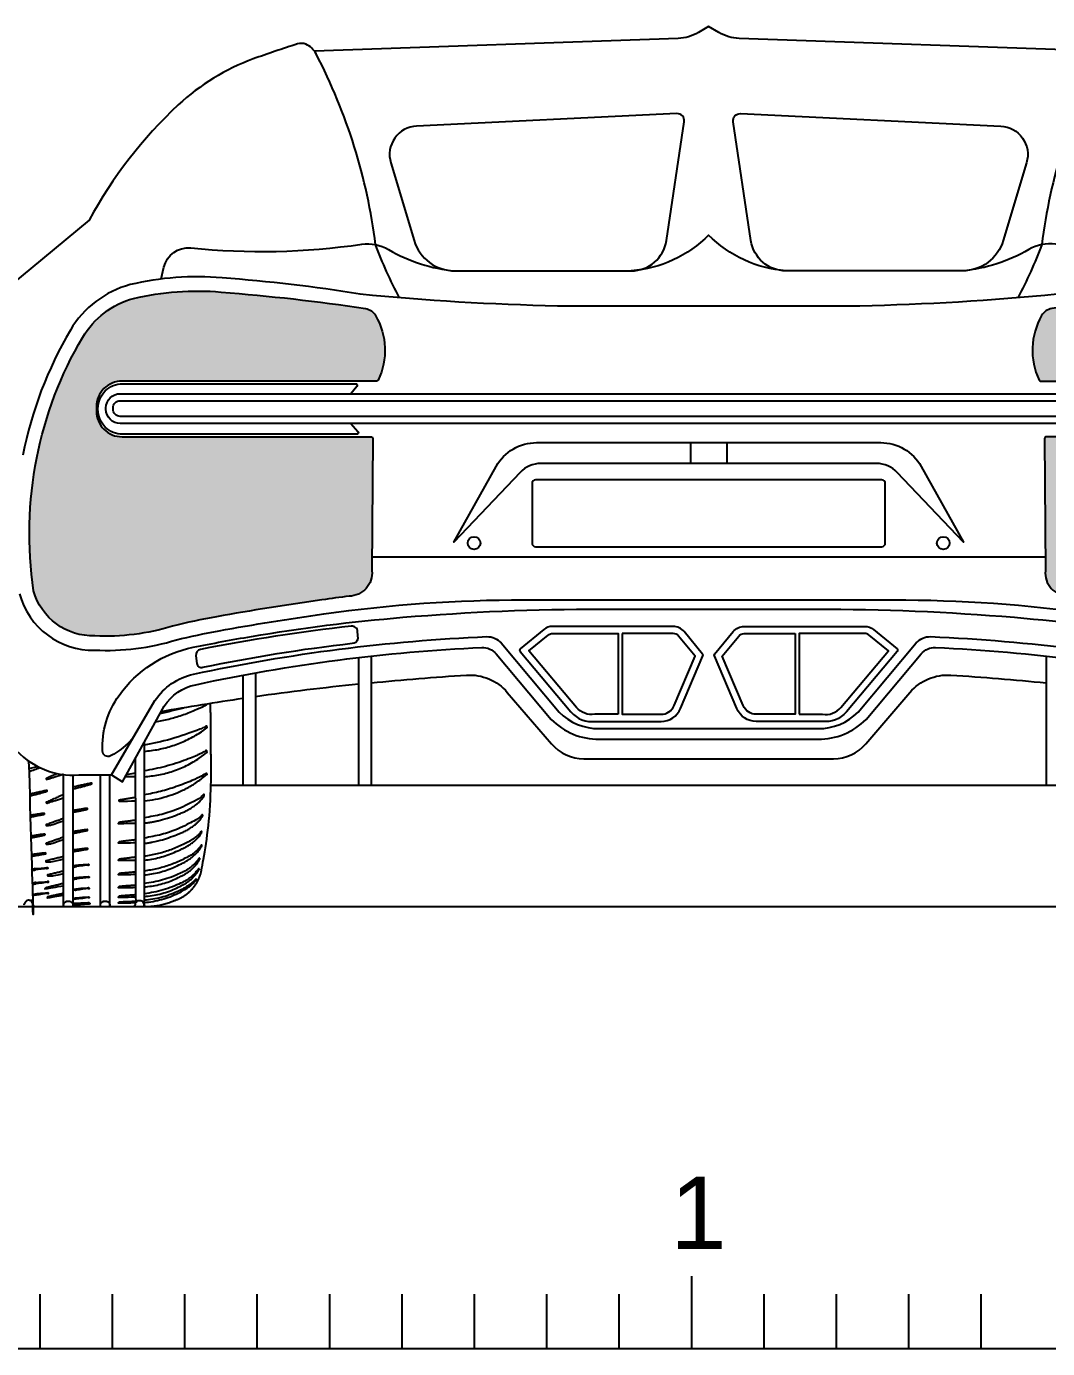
# Model space of a CAD drawing. Header units: millimetres. Extents: x 281 to 9184, y 473 to 5401.
# Drawn here: x 7065 to 8476, y 473 to 2298 of the extents above; entities that cross this region are included whole.
import ezdxf

# ---------------------------------------------------------------- set-up
doc = ezdxf.new("R2010")
doc.units = ezdxf.units.MM
doc.layers.add('CAR_dwgmodels.com', color=250, linetype='Continuous')
doc.styles.get("Standard").update_dxf_attribs({"font": 'arial.ttf'})

# ---------------------------------------------------------------- blocks, each defined once
blk = doc.blocks.new('Bugatti Chiron_back_dwgmodels.com')
h = blk.add_hatch()
h.set_pattern_fill('HONEY', color=0, scale=3.99341)
h.set_pattern_definition([(0, (-11584.057, -5020.16), (19.018614, 10.980402), [12.679076, -25.358152]), (120, (-11584.057, -5020.16), (-19.018614, 10.980402), [12.679076, -25.358152]), (60, (-11584.057, -5020.16), (4e-08, 21.960804), [-25.358152, 12.679076])])
h.paths.add_polyline_path([(-458.6, 725.4, 0.289738), (-456.4, 726.8, 0.247408), (-460.2, 816.1, 0.224537), (-474.1, 825.5, 0.018481), (-673.6, 848.2, 0.081524), (-794.3, 839.5, 0.196178), (-864.7, 785.8, 0.084746), (-928, 619.4, 0.084784), (-932.6, 435.8, 0.344976), (-847.9, 373.7, 0.08846), (-740.5, 387.2, -0.014843), (-679.8, 400, -0.009489), (-534.2, 423.4, -0.004774), (-496.5, 428.4, 0.433729), (-465.1, 463.6), (-464.1, 646, 0.415695), (-466.6, 648.5), (-810.3, 648.5, -0.414214), (-845.6, 683.8), (-845.6, 690, -0.414214), (-810.3, 725.4)])
h.paths.add_polyline_path([(466.6, 648.5, 0.415695), (464.1, 646), (465.1, 463.6, 0.433729), (496.5, 428.4, -0.004774), (534.2, 423.4, -0.009489), (679.8, 400, -0.014843), (740.5, 387.2, 0.08846), (847.9, 373.7, 0.344976), (932.6, 435.8, 0.084784), (928, 619.4, 0.084746), (864.7, 785.8, 0.196178), (794.3, 839.5, 0.081524), (673.6, 848.2, 0.018481), (474.1, 825.5, 0.224537), (460.2, 816.1, 0.247408), (456.4, 726.8, 0.289738), (458.6, 725.4), (810.3, 725.4, -0.414214), (845.6, 690), (845.6, 683.8, -0.414214), (810.3, 648.5)])
at = {"color": 0}
for p, q in [((-939.1, 190.8), (-927, 193.5)), ((-791.5, 184.1), (-804.6, 181.9)), ((-878, 1.7), (-878, 181.3)), ((-840.2, 1.7), (-840.2, 181.7)), ((-827.1, 1.7), (-827.1, 181.7))]:
    blk.add_line(p, q, dxfattribs=at)
for points in [[(544.6, 1181), (42.2, 1198.3, -0.125857), (14.2, 1206.5), (0, 1215), (-14.2, 1206.5, -0.125857), (-42.2, 1198.3), (-544.6, 1181)], [(-427, 840.4, -0.035223), (-460.1, 913.8, 0.088251), (-542.3, 1177.2, 0.171993), (-556.6, 1190.3, 0.178097), (-568, 1190.8, 0.010825), (-629.1, 1170, 0.100247), (-732.6, 1106.6, 0.082141), (-855.7, 947.3), (-1014.4, 816.5, 0.233802)], [(-986.7, 267.8, 0.230499), (-917.4, 189, 0.123228), (-870.2, 181.7), (-824.9, 181.7), (-809.9, 172.4), (-752.2, 276.8, -0.193829), (-708.6, 306.3, -0.04175), (-313.3, 357.6, -0.233462), (-293.4, 348.8), (-217.4, 258.4, 0.199809), (-151.2, 230.9), (0, 230.9), (151.2, 230.9, 0.199809), (217.4, 258.4), (293.4, 348.8, -0.233462), (313.3, 357.6, -0.04175), (708.6, 306.3, -0.193829)], [(542.3, 1177.2, 0.088251), (460.1, 913.8, -0.035223), (427, 840.4)], [(-756.3, 866.3), (-752.4, 882.8, -0.377246), (-715.5, 909.1, 0.061124), (-479.3, 914.3, -0.170011), (-442.1, 907, 0.109548), (-350.6, 877.5, -21.38935)], [(106.9, 877.5, -0.179603), (0, 927, -0.179603), (-106.9, 877.5)], [(756.3, 866.3), (752.4, 882.8, 0.377246), (715.5, 909.1, -0.061124), (479.3, 914.3, 0.170011), (442.1, 907, -0.109548), (350.6, 877.5, 21.38935)], [(-951.9, 431.8, 0.346261), (-848.1, 354, 0.08737), (-735.3, 368.2, -0.014695), (-676.3, 380.7, -0.009489), (-531.5, 404, -0.035189), (-254.9, 423.5), (0, 423.5), (254.9, 423.5, -0.035189), (531.5, 404, -0.009489)], [(481.4, 845.4, -0.019903), (208.9, 829), (0, 829), (-208.9, 829, -0.019903), (-481.4, 845.4, 0.022642), (-672.1, 867.7, 0.081576), (-799.1, 858.5, 0.196733), (-881.7, 795.8, 0.084746), (-947.3, 623.2, 0.085326)], [(-494.3, 666.9), (-484.5, 656, -0.649466), (-486.3, 651.9), (-809.2, 651.9, -0.414214), (-843.6, 686.2), (-843.6, 687.5, -0.414214), (-809.2, 721.8), (-487.8, 721.8, -0.639197), (-486, 717.8), (-494.3, 708)], [(-794.9, 233.1, -0.097924), (-826.1, 208, -0.549306), (-837.3, 214.5, -0.167236), (-814.4, 291.5, -0.18971), (-712.2, 357.9, -0.008219), (-631.7, 372.9, -0.021174), (-422.3, 399.3, -0.020808), (-148.2, 410.7), (0, 410.7), (148.2, 410.7, -0.020808), (422.3, 399.3, -0.021174), (631.7, 372.9, -0.008219), (712.2, 357.9, -0.18971), (814.4, 291.5, -0.167236), (837.3, 214.5, -0.549306), (826.1, 208, -0.097924), (794.9, 233.1)], [(-824.9, 181.7), (-764.8, 284.4, -0.195903), (-711.7, 320.7, -0.042516), (-306.6, 372.6, -0.232656), (-286.8, 363.9), (-206.5, 268.3, 0.197868), (-151.2, 245.6), (0, 245.6), (151.2, 245.6, 0.197868), (206.5, 268.3), (286.8, 363.9, -0.232656), (306.6, 372.6, -0.042516), (711.7, 320.7, -0.195903), (764.8, 284.4), (824.9, 181.7)], [(-466.3, 308.8, -0.008625), (-334.6, 319.5, -0.235401), (-278.1, 295.7), (-217, 224.6, 0.21864), (-172.3, 204.1), (0, 204.1), (172.3, 204.1, 0.21864), (217, 224.6), (278.1, 295.7, -0.235401), (334.6, 319.5, -0.008625), (466.3, 308.8)], [(-483.6, 307, 0.009374), (-626.1, 289.6)], [(-643.3, 287.2, 0.00749), (-756.6, 268.9)]]:
    blk.add_lwpolyline(points, format="xyb", dxfattribs=at)
for points in [[(-44, 1094.6), (-403.4, 1077.3, 0.487147), (-439.1, 1026.8), (-407, 919.5, 0.331418), (-350.6, 877.5), (-106.9, 877.5, 0.37135), (-58.4, 919.3), (-33.8, 1083.4, 0.473093)], [(44, 1094.6), (403.4, 1077.3, -0.487147), (439.1, 1026.8), (407, 919.5, -0.331418), (350.6, 877.5), (106.9, 877.5, -0.37135), (58.4, 919.3), (33.8, 1083.4, -0.473093)], [(-464.1, 646), (-465.1, 463.6, -0.433729), (-496.5, 428.4, 0.004774), (-534.2, 423.4, 0.009489), (-679.8, 400, 0.014843), (-740.5, 387.2, -0.08846), (-847.9, 373.7, -0.344976), (-932.6, 435.8, -0.084784), (-928, 619.4, -0.084746), (-864.7, 785.8, -0.196178), (-794.3, 839.5, -0.081524), (-673.6, 848.2, -0.018481), (-474.1, 825.5, -0.23103), (-460, 815.7, -0.246068), (-456.4, 726.8, -0.289738), (-458.6, 725.4), (-810.3, 725.4, 0.414214), (-845.6, 690), (-845.6, 683.8, 0.414214), (-810.3, 648.5), (-466.6, 648.5, -0.415695)], [(464.1, 646), (465.1, 463.6, 0.433729), (496.5, 428.4, -0.004774), (534.2, 423.4, -0.009489), (679.8, 400, -0.014843), (740.5, 387.2, 0.08846), (847.9, 373.7, 0.344976), (932.6, 435.8, 0.084784), (928, 619.4, 0.084746), (864.7, 785.8, 0.196178), (794.3, 839.5, 0.081524), (673.6, 848.2, 0.018481), (474.1, 825.5, 0.23103), (460, 815.7, 0.246068), (456.4, 726.8, 0.289738), (458.6, 725.4), (810.3, 725.4, -0.414214), (845.6, 690), (845.6, 683.8, -0.414214), (810.3, 648.5), (466.6, 648.5, 0.415695)], [(0, 666.9), (-812.9, 666.9, -0.414214), (-832.5, 686.5), (-832.5, 688.4, -0.414214), (-812.9, 708), (0, 708), (812.9, 708, -0.414214), (832.5, 688.4), (832.5, 686.5, -0.414214), (812.9, 666.9)], [(0, 676.7), (-812.9, 676.7, -0.414214), (-822.7, 686.5), (-822.7, 688.4, -0.414214), (-812.9, 698.2), (0, 698.2), (812.9, 698.2, -0.414214), (822.7, 688.4), (822.7, 686.5, -0.414214), (812.9, 676.7)], [(0, 611.7), (-231.9, 611.7, 0.206176), (-260.4, 599.4), (-351.8, 502.8), (-293.4, 607.7, -0.272101), (-237.7, 640.4), (0, 640.4), (237.7, 640.4, -0.272101), (293.4, 607.7), (351.8, 502.8), (260.4, 599.4, 0.206176), (231.9, 611.7)], [(0, 588.9), (-239.1, 588.9, 0.414214), (-244, 584), (-244, 501.7, 0.414214), (-239.1, 496.8), (0, 496.8), (239.1, 496.8, 0.414214), (244, 501.7), (244, 584, 0.414214), (239.1, 588.9)], [(-698.9, 330.3, -0.022287), (-492.4, 363.5, 0.35652), (-484.3, 369.8), (-484.9, 379.7, 0.43), (-493.8, 387.1, 0.020377), (-702, 355, 0.39503), (-708.3, 346.1), (-707, 335.7, 0.487833)], [(-49, 386.8), (-215.4, 386.8, 0.173369), (-227.8, 382.3), (-260.2, 355.8, 0.417708), (-260.5, 352.3), (-190.2, 268.6, 0.257343), (-156.5, 255.6), (-65.8, 255.6, 0.300754), (-38.8, 273.5), (-7.9, 346.1, 0.280303), (-8.3, 348.6), (-33.9, 379.6, 0.223578)], [(49, 386.8), (215.4, 386.8, -0.173369), (227.8, 382.3), (260.2, 355.8, -0.417708), (260.5, 352.3), (190.2, 268.6, -0.257343), (156.5, 255.6), (65.8, 255.6, -0.300754), (38.8, 273.5), (7.9, 346.1, -0.280303), (8.3, 348.6), (33.9, 379.6, -0.223578)], [(-124.8, 265.4), (-157.2, 265.4, -0.263295), (-182.7, 274.9), (-248.2, 352.9), (-221.6, 374.7, -0.173369), (-215.4, 376.9), (-124.8, 376.9)], [(-119.5, 376.9), (-119.5, 265.4), (-65.8, 265.4, 0.300754), (-47.8, 277.4), (-18.7, 345.8), (-41.5, 373.4, 0.223578), (-49, 376.9)], [(119.5, 376.9), (119.5, 265.4), (65.8, 265.4, -0.300754), (47.8, 277.4), (18.7, 345.8), (41.5, 373.4, -0.223578), (49, 376.9)], [(124.8, 265.4), (157.2, 265.4, 0.263295), (182.7, 274.9), (248.2, 352.9), (221.6, 374.7, 0.173369), (215.4, 376.9), (124.8, 376.9)]]:
    blk.add_lwpolyline(points, format="xyb", close=True, dxfattribs=at)
for points in [[(-25.1, 640.4), (-25.1, 611.7)], [(25.1, 640.4), (25.1, 611.7)], [(465, 482.3), (0, 482.3), (-465, 482.3)], [(-483.6, 343.7), (-483.7, 167.7)], [(-466.2, 345.7), (-466.4, 167.7)], [(466.2, 345.7), (466.4, 167.7)], [(-643.3, 319.5), (-643.3, 167.7)], [(-626.1, 322.6), (-626.1, 167.7)], [(-687.4, 167.7), (0, 167.7), (687.4, 167.7)]]:
    blk.add_lwpolyline(points, dxfattribs=at)
for centre in [(-324.1, 501.7), (324.1, 501.7)]:
    blk.add_circle(centre, 8.74, dxfattribs=at)
for centre, major_axis, start_param, end_param in [((1401.3, -7730.4), (-8651, 0), -1.322455, -1.318513), ((-1237.9, 974.9), (-878.4, 0), 1.918024, 1.936445), ((-776.8, -1384.5), (-1638.2, 0), -1.561836, -1.552854)]:
    blk.add_ellipse(centre, major_axis=major_axis, ratio=0.954545, start_param=start_param, end_param=end_param, dxfattribs=at)
for points, weights, knots in [([(-779.6, 227.2), (-779.6, 114.1), (-779.6, 1), (-779.2, 0), (-778.1, 0), (-758.3, 0.1), (-740.2, 7.6), (-707.2, 17.1), (-700.7, 49.5), (-687.5, 114.9), (-687.2, 181.6), (-687.6, 231), (-688, 280.4)], [1, 1, 1, 0.82180479402, 1, 0.979126052308, 1, 0.855380874957, 1, 0.995707577092, 1, 1, 1], [0, 0, 0, 1, 1, 2.21245, 2.21245, 2.62181, 2.62181, 3.710831, 3.710831, 3.896207, 3.896207, 4.896207, 4.896207, 4.896207]), ([(-764.3, 254.9), (-729, 261.1), (-697.2, 276.9), (-695.2, 277.5), (-693.4, 278.8), (-693.1, 279), (-693, 279.4), (-693, 279.5), (-692.9, 279.6)], [1, 0.988987800194, 1, 0.986701404843, 1, 0.938722094381, 1, 0.999922284451, 1], [0, 0, 0, 0.297085, 0.297085, 0.623621, 0.623621, 1.327406, 1.327406, 1.35234, 1.35234, 1.35234]), ([(-779.6, 214.3), (-731.6, 218.1), (-693.5, 246.3), (-692.9, 246.9), (-692.9, 247.7), (-693, 248.2), (-693.2, 248.6), (-693.3, 249), (-693.8, 249.1), (-694.2, 249.2), (-694.6, 248.9), (-698, 246.5), (-702, 245.1), (-739.5, 229.9), (-779.6, 223)], [1, 0.958730442043, 1, 0.936733186566, 1, 0.987883091709, 1, 0.902761390988, 1, 0.902761390988, 1, 0.989279179619, 1, 0.993740114361, 1], [0, 0, 0, 0.576587, 0.576587, 1.291824, 1.291824, 1.603483, 1.603483, 2.492783, 2.492783, 3.382082, 3.382082, 3.675204, 3.675204, 3.899104, 3.899104, 3.899104]), ([(-939.3, 200.9), (-937.3, 101.9), (-933.4, 3), (-933.4, 4.5), (-934, 5.7), (-934.5, 6.9), (-935.7, 7.5), (-937.2, 8.3), (-938.9, 8.6), (-941.9, 9.2), (-943.5, 6.6), (-944.8, 4.5), (-946.1, 2.3)], [1, 0.999955742644, 1, 0.977485251874, 1, 0.949736783996, 1, 0.988827039566, 1, 0.810784355272, 1, 1, 1], [0, 0, 0, 0.018817, 0.018817, 0.44402, 0.44402, 1.080825, 1.080825, 1.380075, 1.380075, 2.630686, 2.630686, 3.630686, 3.630686, 3.630686]), ([(-779.6, 1), (-779.6, 4), (-781.1, 6.6), (-786.2, 9.9), (-791.3, 6.5), (-791.4, 106), (-791.6, 205.6)], [1, 0.97110070048, 1, 0.822997235662, 1, 1, 1], [0, 0, 0, 0.481992, 0.481992, 1.69025, 1.69025, 2.69025, 2.69025, 2.69025]), ([(-779.6, 179.2), (-730.8, 182.2), (-693.5, 212.5), (-692.9, 213), (-693, 213.9), (-693.1, 214.3), (-693.3, 214.8), (-693.4, 215.2), (-693.9, 215.3), (-694.3, 215.5), (-694.7, 215.2), (-700.1, 211.4), (-706.4, 209), (-741.4, 193.3), (-779.6, 187.4)], [1, 0.949470780409, 1, 0.85976918934, 1, 0.996250631315, 1, 0.891996577358, 1, 0.891996577358, 1, 0.991041174236, 1, 0.990403798712, 1], [0, 0, 0, 0.638502, 0.638502, 1.710459, 1.710459, 1.883704, 1.883704, 2.821811, 2.821811, 3.759918, 3.759918, 4.027832, 4.027832, 4.305127, 4.305127, 4.305127]), ([(-899.9, 183.5), (-907.3, 180.2), (-914.7, 176.9), (-915.2, 176.7), (-915, 176.2), (-914.9, 175.7), (-914.3, 175.8), (-910.7, 176.5), (-907.3, 177.6), (-899.1, 180.3), (-891.1, 183.1)], [1, 1, 1, 0.747500126312, 1, 0.747500126312, 1, 0.997782159507, 1, 0.999952193936, 1], [0, 0, 0, 1, 1, 2.453011, 2.453011, 3.906023, 3.906023, 4.039249, 4.039249, 4.058805, 4.058805, 4.058805]), ([(-779.6, 145.9), (-730.4, 150.6), (-693.5, 182.1), (-692.9, 182.7), (-693, 183.5), (-693.9, 184), (-694.7, 183.5), (-700.4, 180.1), (-706.4, 177.3), (-741.3, 160.9), (-779.6, 154.1)], [1, 0.95073341375, 1, 0.85976918934, 1, 0.840649115023, 1, 0.998548248034, 1, 0.99053000505, 1], [0, 0, 0, 0.630406, 0.630406, 1.702364, 1.702364, 2.846995, 2.846995, 2.954777, 2.954777, 3.23024, 3.23024, 3.23024]), ([(-933.4, 3), (-933.4, 0.2), (-930.5, 0), (-911.5, 0), (-892.6, 0), (-891.1, 0.3), (-891.1, 1.7), (-891.1, 91.8), (-891.1, 182)], [1, 0.726394675246, 1, 1, 1, 0.77938310391, 1, 1, 1], [0, 0, 0, 1.51547, 1.51547, 2.51547, 2.51547, 3.869701, 3.869701, 4.869701, 4.869701, 4.869701]), ([(-876.6, 162.6), (-867.2, 164.8), (-857.9, 167.6), (-855, 168.2), (-852.4, 169.3), (-851.9, 169.6), (-852.1, 170.1), (-852.3, 170.6), (-852.8, 170.4), (-864.8, 167.8), (-876.7, 165.2)], [1, 0.999601333008, 1, 0.996480973582, 1, 0.747500126313, 1, 0.747500126313, 1, 1, 1], [0, 0, 0, 0.056476, 0.056476, 0.224312, 0.224312, 1.677323, 1.677323, 3.130334, 3.130334, 4.130334, 4.130334, 4.130334]), ([(-938.3, 152.5), (-928.9, 154.7), (-919.6, 157.4), (-916.7, 158.1), (-914.1, 159.2), (-913.6, 159.5), (-913.8, 160), (-914, 160.4), (-914.5, 160.3), (-926.4, 157.7), (-938.4, 155)], [1, 0.999601333008, 1, 0.996480973582, 1, 0.747500126312, 1, 0.747500126312, 1, 1, 1], [0, 0, 0, 0.056476, 0.056476, 0.224312, 0.224312, 1.677323, 1.677323, 3.130334, 3.130334, 4.130334, 4.130334, 4.130334]), ([(-891.1, 154.6), (-902.9, 149.4), (-914.7, 144.2), (-915.2, 143.9), (-915, 143.4), (-914.9, 142.9), (-914.3, 143), (-910.7, 143.7), (-907.3, 144.9), (-899.1, 147.5), (-891.1, 150.4)], [1, 1, 1, 0.747500126312, 1, 0.747500126312, 1, 0.997782159507, 1, 0.999952193936, 1], [0, 0, 0, 1, 1, 2.453011, 2.453011, 3.906023, 3.906023, 4.039249, 4.039249, 4.058805, 4.058805, 4.058805]), ([(-791.5, 150.8), (-802.8, 148.9), (-814.1, 147), (-814.8, 146.9), (-814.8, 146.3), (-814.7, 145.6), (-814, 145.6), (-802.7, 145), (-791.5, 145.9)], [1, 1, 1, 0.740922978544, 1, 0.740922978544, 1, 0.997600703458, 1], [0, 0, 0, 1, 1, 2.472705, 2.472705, 3.945411, 3.945411, 4.083982, 4.083982, 4.083982]), ([(-779.6, 115.3), (-777.4, 115.5), (-775.1, 115.8), (-753.2, 118.9), (-732.9, 127.4), (-719.1, 132), (-707.9, 140.9), (-701.8, 145.7), (-697.3, 152), (-696.7, 153), (-696.7, 154.1), (-696.7, 154.6), (-697.2, 154.8), (-697.7, 154.9), (-698, 154.5), (-701.2, 150.5), (-705.8, 148.2), (-739.9, 127.9), (-779.6, 122.5)], [1, 0.999960163169, 1, 0.991085719544, 1, 0.983716763148, 1, 0.989905744715, 1, 0.955111849133, 1, 0.814244632344, 1, 0.814244632344, 1, 0.977459968993, 1, 0.978494323273, 1], [0, 0, 0, 0.017852, 0.017852, 0.285098, 0.285098, 0.646513, 0.646513, 0.930925, 0.930925, 1.532444, 1.532444, 2.771183, 2.771183, 4.009922, 4.009922, 4.435365, 4.435365, 4.850896, 4.850896, 4.850896]), ([(-937.6, 123.7), (-936.1, 123.7), (-934.6, 124.1), (-926.3, 125.8), (-917.9, 127.5), (-917.4, 127.6), (-917.5, 128.1), (-917.6, 128.6), (-918.1, 128.6), (-919.2, 128.6), (-920.3, 128.5), (-929, 127.1), (-937.7, 125.7)], [1, 0.996971792778, 1, 1, 1, 0.731965341552, 1, 0.731965341552, 1, 0.999802463564, 1, 1, 1], [0, 0, 0, 0.155685, 0.155685, 1.155685, 1.155685, 2.654874, 2.654874, 4.154062, 4.154062, 4.193816, 4.193816, 5.193816, 5.193816, 5.193816]), ([(-878, 130.5), (-876.4, 130.6), (-874.9, 130.9), (-866.6, 132.6), (-858.3, 134.3), (-857.8, 134.4), (-857.8, 134.9), (-857.9, 135.5), (-858.5, 135.4), (-859.6, 135.4), (-860.7, 135.3), (-869.3, 133.9), (-878, 132.5)], [1, 0.996971792778, 1, 1, 1, 0.731965341552, 1, 0.731965341552, 1, 0.999802463564, 1, 1, 1], [0, 0, 0, 0.155685, 0.155685, 1.155685, 1.155685, 2.654874, 2.654874, 4.154062, 4.154062, 4.193816, 4.193816, 5.193816, 5.193816, 5.193816]), ([(-891.1, 121.7), (-903, 117.4), (-914.9, 113.1), (-915.4, 112.9), (-915.3, 112.4), (-915.1, 111.9), (-914.5, 112), (-909.2, 112.2), (-904.2, 113.9), (-897.6, 116), (-891.1, 118.3)], [1, 1, 1, 0.747500126313, 1, 0.747500126313, 1, 0.988752313136, 1, 0.999968375714, 1], [0, 0, 0, 1, 1, 2.453011, 2.453011, 3.906023, 3.906023, 4.206274, 4.206274, 4.222179, 4.222179, 4.222179]), ([(-791.4, 119.1), (-802.7, 117.7), (-814, 116.3), (-814.8, 116.2), (-814.7, 115.5), (-814.7, 114.9), (-814, 114.8), (-802.7, 115), (-791.4, 115.2)], [1, 1, 1, 0.740922978544, 1, 0.740922978544, 1, 0.999998874916, 1], [0, 0, 0, 1, 1, 2.472705, 2.472705, 3.945411, 3.945411, 3.948411, 3.948411, 3.948411]), ([(-779.6, 87.3), (-778.5, 87.4), (-777.4, 87.5), (-755.5, 90.6), (-735.2, 99.2), (-721.4, 103.7), (-710.1, 112.6), (-704, 117.5), (-699.6, 123.8), (-698.9, 124.7), (-698.9, 125.9), (-699, 126.4), (-699.4, 126.5), (-699.9, 126.7), (-700.2, 126.3), (-703.5, 122.3), (-708.1, 119.9), (-741.1, 100.2), (-779.6, 94.5)], [1, 0.999990252122, 1, 0.991085719544, 1, 0.983716763148, 1, 0.989905744715, 1, 0.955111849133, 1, 0.814244632344, 1, 0.814244632344, 1, 0.977459968993, 1, 0.979450128996, 1], [0, 0, 0, 0.008831, 0.008831, 0.276077, 0.276077, 0.637492, 0.637492, 0.921904, 0.921904, 1.523423, 1.523423, 2.762162, 2.762162, 4.000901, 4.000901, 4.426344, 4.426344, 4.832503, 4.832503, 4.832503]), ([(-936.8, 95), (-935.2, 95.1), (-933.7, 95.4), (-925.4, 97.2), (-917.1, 98.9), (-916.6, 99), (-916.7, 99.5), (-916.7, 100), (-917.3, 100), (-918.4, 99.9), (-919.5, 99.8), (-928.2, 98.5), (-936.8, 97.1)], [1, 0.996971792778, 1, 1, 1, 0.731965341552, 1, 0.731965341552, 1, 0.999802463564, 1, 1, 1], [0, 0, 0, 0.155685, 0.155685, 1.155685, 1.155685, 2.654874, 2.654874, 4.154062, 4.154062, 4.193816, 4.193816, 5.193816, 5.193816, 5.193816]), ([(-891.1, 95.9), (-903, 91.6), (-914.9, 87.4), (-915.4, 87.1), (-915.3, 86.6), (-915.1, 86.1), (-914.5, 86.2), (-909.2, 86.4), (-904.2, 88.1), (-897.6, 90.3), (-891.1, 92.6)], [1, 1, 1, 0.747500126313, 1, 0.747500126313, 1, 0.988752313136, 1, 0.999968375714, 1], [0, 0, 0, 1, 1, 2.453011, 2.453011, 3.906023, 3.906023, 4.206274, 4.206274, 4.222179, 4.222179, 4.222179]), ([(-878, 101.1), (-868.2, 103.1), (-858.3, 105.1), (-857.8, 105.2), (-857.9, 105.8), (-858, 106.3), (-858.5, 106.2), (-859.6, 106.2), (-860.7, 106.1), (-869.4, 104.7), (-878, 103.4)], [1, 1, 1, 0.731965341552, 1, 0.731965341552, 1, 0.999802463564, 1, 1, 1], [0, 0, 0, 1, 1, 2.499189, 2.499189, 3.998377, 3.998377, 4.038131, 4.038131, 5.038131, 5.038131, 5.038131]), ([(-791.4, 92.2), (-802.7, 90.8), (-814, 89.4), (-814.7, 89.3), (-814.7, 88.6), (-814.7, 87.9), (-814, 87.9), (-802.7, 88.1), (-791.4, 88.3)], [1, 1, 1, 0.740922978544, 1, 0.740922978544, 1, 0.999998874916, 1], [0, 0, 0, 1, 1, 2.472705, 2.472705, 3.945411, 3.945411, 3.948411, 3.948411, 3.948411]), ([(-779.6, 64.1), (-753.1, 66.6), (-729.8, 78.8), (-714.4, 84.7), (-703.7, 96.8), (-701.4, 99.7), (-700, 103), (-700, 103.5), (-700.5, 103.6), (-701, 103.8), (-701.3, 103.4), (-706.9, 95.7), (-715.4, 91.2), (-745.2, 74), (-779.6, 69.4)], [1, 0.980057078575, 1, 0.970160397488, 1, 0.989971546554, 1, 0.814244632344, 1, 0.814244632344, 1, 0.975006071312, 1, 0.979518209266, 1], [0, 0, 0, 0.400096, 0.400096, 0.889905, 0.889905, 1.173387, 1.173387, 2.412126, 2.412126, 3.650865, 3.650865, 4.098961, 4.098961, 4.504445, 4.504445, 4.504445]), ([(-935.9, 69.6), (-934.4, 69.6), (-932.9, 70), (-924.5, 71.4), (-916, 72.9), (-915.5, 73), (-915.6, 73.5), (-915.6, 74), (-916.2, 74), (-917.3, 73.9), (-918.4, 73.9), (-927.2, 72.7), (-936, 71.6)], [1, 0.996971792778, 1, 1, 1, 0.731965341552, 1, 0.731965341552, 1, 0.999802463564, 1, 1, 1], [0, 0, 0, 0.155685, 0.155685, 1.155685, 1.155685, 2.654874, 2.654874, 4.154062, 4.154062, 4.193816, 4.193816, 5.193816, 5.193816, 5.193816]), ([(-878, 75.9), (-868, 77.5), (-858.1, 79.2), (-857.5, 79.3), (-857.6, 79.8), (-857.7, 80.3), (-858.3, 80.3), (-859.4, 80.2), (-860.4, 80.2), (-869.3, 79), (-878.1, 77.9)], [1, 1, 1, 0.731965341553, 1, 0.731965341553, 1, 0.999802463564, 1, 1, 1], [0, 0, 0, 1, 1, 2.499189, 2.499189, 3.998377, 3.998377, 4.038131, 4.038131, 5.038131, 5.038131, 5.038131]), ([(-779.6, 43.7), (-753.1, 46.2), (-729.8, 58.4), (-714.2, 65.2), (-703.6, 78.1), (-701.3, 80.9), (-699.9, 84.2), (-699.9, 84.7), (-700.4, 84.9), (-700.9, 85), (-701.2, 84.6), (-706.8, 76.3), (-715.4, 70.8), (-745.2, 53.6), (-779.6, 49)], [1, 0.980057078575, 1, 0.972115796323, 1, 0.989971546554, 1, 0.814244632344, 1, 0.814244632344, 1, 0.978012391708, 1, 0.979518209266, 1], [0, 0, 0, 0.400096, 0.400096, 0.873507, 0.873507, 1.156989, 1.156989, 2.395728, 2.395728, 3.634467, 3.634467, 4.054645, 4.054645, 4.460128, 4.460128, 4.460128]), ([(-891.1, 69), (-903.2, 66), (-915.4, 63.1), (-915.9, 62.9), (-915.8, 62.4), (-915.7, 61.8), (-915.1, 61.9), (-909.8, 61.5), (-904.7, 62.6), (-897.9, 64.1), (-891.1, 65.7)], [1, 1, 1, 0.747500126313, 1, 0.747500126313, 1, 0.988752313136, 1, 0.999968375714, 1], [0, 0, 0, 1, 1, 2.453011, 2.453011, 3.906023, 3.906023, 4.206274, 4.206274, 4.222179, 4.222179, 4.222179]), ([(-878, 56.3), (-875.5, 56.9), (-872.9, 57.2), (-865, 57.9), (-857.2, 58.3), (-856.7, 58.3), (-856.7, 57.8), (-856.7, 57.4), (-857.1, 57.4), (-864.9, 56.4), (-872.6, 55.4), (-875.5, 54.8), (-878, 53.4)], [1, 0.997307196089, 1, 0.999541983395, 1, 0.724433758444, 1, 0.724433758444, 1, 0.999979024382, 1, 0.985905227632, 1], [0, 0, 0, 0.146806, 0.146806, 0.207341, 0.207341, 1.728508, 1.728508, 3.249676, 3.249676, 3.26263, 3.26263, 3.59882, 3.59882, 3.59882]), ([(-791.4, 68.2), (-802.7, 66.8), (-814, 65.4), (-814.7, 65.3), (-814.7, 64.7), (-814.6, 64), (-813.9, 63.9), (-802.7, 64.1), (-791.4, 64.3)], [1, 1, 1, 0.740922978544, 1, 0.740922978544, 1, 0.999998874916, 1], [0, 0, 0, 1, 1, 2.472705, 2.472705, 3.945411, 3.945411, 3.948411, 3.948411, 3.948411]), ([(-779.6, 27.2), (-753, 29.1), (-729.8, 41.5), (-715.6, 47.7), (-706.5, 59.8), (-704.2, 62.6), (-702.8, 65.9), (-702.8, 66.4), (-703.3, 66.6), (-703.8, 66.7), (-704.1, 66.3), (-713.9, 52.4), (-730.1, 45.8), (-753.6, 34.8), (-779.6, 32)], [1, 0.97598701928, 1, 0.96609200742, 1, 0.989971546554, 1, 0.814244632344, 1, 0.814244632344, 1, 0.958508796668, 1, 0.985647326625, 1], [0, 0, 0, 0.439178, 0.439178, 0.961491, 0.961491, 1.244974, 1.244974, 2.483713, 2.483713, 3.722452, 3.722452, 4.300596, 4.300596, 4.639855, 4.639855, 4.639855]), ([(-935.3, 50.9), (-932.8, 52.4), (-929.9, 52.4), (-922, 53.2), (-914.2, 53.5), (-913.7, 53.5), (-913.7, 53.1), (-913.7, 52.7), (-914.1, 52.7), (-921.9, 51.6), (-929.6, 50.7), (-932.6, 50.1), (-935.2, 48.5)], [1, 0.965888013098, 1, 0.999541983395, 1, 0.724433758446, 1, 0.724433758446, 1, 0.999979024382, 1, 0.984825636621, 1], [0, 0, 0, 0.523891, 0.523891, 0.584425, 0.584425, 2.105593, 2.105593, 3.62676, 3.62676, 3.639714, 3.639714, 3.988574, 3.988574, 3.988574]), ([(-891.1, 48.9), (-902, 46.3), (-912.9, 43.7), (-913.4, 43.5), (-913.3, 43), (-913.2, 42.4), (-912.6, 42.5), (-907.3, 42.1), (-902.2, 43.2), (-896.6, 44.5), (-891.1, 45.7)], [1, 1, 1, 0.747500126312, 1, 0.747500126312, 1, 0.988752313136, 1, 0.999979009105, 1], [0, 0, 0, 1, 1, 2.453011, 2.453011, 3.906023, 3.906023, 4.206274, 4.206274, 4.219232, 4.219232, 4.219232]), ([(-878, 38.8), (-875.4, 39.8), (-872.6, 40.1), (-864.8, 40.9), (-856.9, 41.2), (-856.5, 41.2), (-856.4, 40.8), (-856.4, 40.4), (-856.9, 40.3), (-864.6, 39.3), (-872.3, 38.3), (-875.3, 38), (-878, 36.5)], [1, 0.991134922733, 1, 0.999541983395, 1, 0.724433758445, 1, 0.724433758445, 1, 0.999979024382, 1, 0.980698145987, 1], [0, 0, 0, 0.266506, 0.266506, 0.327041, 0.327041, 1.848208, 1.848208, 3.369376, 3.369376, 3.38233, 3.38233, 3.775921, 3.775921, 3.775921]), ([(-791.3, 47.7), (-802.7, 46.7), (-814, 45.7), (-814.7, 45.6), (-814.6, 44.9), (-814.6, 44.3), (-813.9, 44.2), (-802.6, 44.4), (-791.3, 44.6)], [1, 1, 1, 0.740922978544, 1, 0.740922978544, 1, 0.999998874916, 1], [0, 0, 0, 1, 1, 2.472705, 2.472705, 3.945411, 3.945411, 3.948411, 3.948411, 3.948411]), ([(-779.6, 13.9), (-753, 15.8), (-729.8, 28.2), (-712.8, 35.6), (-703.9, 51.3), (-703.7, 51.7), (-704.1, 52), (-704.5, 52.2), (-704.8, 51.9), (-714.5, 38.6), (-730.1, 31.9), (-753.6, 20.7), (-779.6, 17.8)], [1, 0.97598701928, 1, 0.948926152622, 1, 0.748425796817, 1, 0.748425796817, 1, 0.963593647669, 1, 0.984942218236, 1], [0, 0, 0, 0.439178, 0.439178, 1.081142, 1.081142, 2.531364, 2.531364, 3.981586, 3.981586, 4.522913, 4.522913, 4.870427, 4.870427, 4.870427]), ([(-779.6, 5.6), (-752.4, 7.9), (-728.6, 20.7), (-716.2, 26.5), (-707.7, 37.1), (-707.5, 37.5), (-707.9, 37.7), (-708.3, 38), (-708.6, 37.7), (-718, 28.1), (-730.4, 22.4), (-753.5, 10.7), (-779.6, 8.7)], [1, 0.977892474258, 1, 0.973391764575, 1, 0.748425796816, 1, 0.748425796816, 1, 0.982788539794, 1, 0.979759311616, 1], [0, 0, 0, 0.421326, 0.421326, 0.883729, 0.883729, 2.333951, 2.333951, 3.784173, 3.784173, 4.155776, 4.155776, 4.558857, 4.558857, 4.558857]), ([(-934.5, 31.8), (-932, 33.2), (-929.1, 33.3), (-921.3, 34), (-913.4, 34.4), (-913, 34.4), (-913, 34), (-913, 33.6), (-913.4, 33.5), (-921.1, 32.5), (-928.8, 31.5), (-931.8, 30.9), (-934.5, 29.4)], [1, 0.965888013098, 1, 0.999541983395, 1, 0.724433758445, 1, 0.724433758445, 1, 0.999979024382, 1, 0.984825636621, 1], [0, 0, 0, 0.523891, 0.523891, 0.584425, 0.584425, 2.105593, 2.105593, 3.62676, 3.62676, 3.639714, 3.639714, 3.988574, 3.988574, 3.988574]), ([(-934, 17.1), (-931.2, 17.5), (-928.5, 17.8), (-920.7, 18.6), (-912.8, 18.9), (-912.4, 18.9), (-912.4, 18.5), (-912.3, 18.1), (-912.8, 18.1), (-920.5, 17), (-928.2, 16.1), (-931.1, 15.6), (-933.9, 15)], [1, 0.999973036256, 1, 0.999541983395, 1, 0.724433758445, 1, 0.724433758445, 1, 0.999979024382, 1, 0.999330975844, 1], [0, 0, 0, 0.014687, 0.014687, 0.075221, 0.075221, 1.596389, 1.596389, 3.117556, 3.117556, 3.13051, 3.13051, 3.203673, 3.203673, 3.203673]), ([(-891.1, 31.9), (-903.2, 29), (-915.4, 26), (-915.9, 25.9), (-915.8, 25.3), (-915.7, 24.8), (-915.1, 24.9), (-903, 26.1), (-891.1, 28.7)], [1, 1, 1, 0.747500126313, 1, 0.747500126313, 1, 0.998413154286, 1], [0, 0, 0, 1, 1, 2.453011, 2.453011, 3.906023, 3.906023, 4.018709, 4.018709, 4.018709]), ([(-878, 23.9), (-875.3, 24.3), (-872.5, 24.7), (-864.7, 25.4), (-856.9, 25.8), (-856.4, 25.8), (-856.4, 25.4), (-856.4, 25), (-856.8, 24.9), (-864.5, 23.9), (-872.3, 22.9), (-875.2, 22.7), (-878, 22.1)], [1, 0.999973036256, 1, 0.999541983395, 1, 0.724433758445, 1, 0.724433758445, 1, 0.999979024382, 1, 0.998242864671, 1], [0, 0, 0, 0.014687, 0.014687, 0.075221, 0.075221, 1.596389, 1.596389, 3.117556, 3.117556, 3.13051, 3.13051, 3.24909, 3.24909, 3.24909]), ([(-791.3, 29.4), (-802.6, 28.6), (-813.9, 27.7), (-814.6, 27.7), (-814.6, 27), (-814.6, 26.3), (-813.9, 26.2), (-802.6, 26.4), (-791.3, 26.6)], [1, 1, 1, 0.740922978545, 1, 0.740922978545, 1, 0.999998874916, 1], [0, 0, 0, 1, 1, 2.472705, 2.472705, 3.945411, 3.945411, 3.948411, 3.948411, 3.948411]), ([(-891.1, 18.1), (-902.1, 15.8), (-913.1, 13.4), (-913.4, 13.2), (-913.3, 12.8), (-913.3, 12.5), (-912.9, 12.4), (-901.9, 13.4), (-891.1, 15.6)], [1, 1, 1, 0.798315592447, 1, 0.798315592447, 1, 0.998222350893, 1], [0, 0, 0, 1, 1, 2.292606, 2.292606, 3.585213, 3.585213, 3.704483, 3.704483, 3.704483]), ([(-891.1, 1.7), (-891, 3.9), (-889.6, 5.6), (-888, 7.5), (-885.5, 7.4), (-885, 7.4), (-884.5, 7.4), (-884.1, 7.4), (-883.6, 7.4), (-881.1, 7.5), (-879.5, 5.6), (-878.1, 3.9), (-878, 1.7), (-878, 0.3), (-876.5, 0), (-865.1, 0), (-853.6, 0), (-847.6, 0), (-841.7, 0), (-840.2, 0.3), (-840.2, 1.7), (-840.1, 3.9), (-838.7, 5.6), (-837.1, 7.5), (-834.6, 7.4), (-834.1, 7.4), (-833.6, 7.4), (-833.1, 7.4), (-832.7, 7.4), (-830.2, 7.5), (-828.6, 5.6), (-827.2, 3.9), (-827.1, 1.7), (-827.1, 0.3), (-825.6, 0), (-810.2, 0), (-794.8, 0), (-792.3, 0.2), (-791.9, 2.5), (-791.6, 4.5), (-791.3, 6.5)], [1, 0.952243140479, 1, 0.904115732421, 1, 1, 1, 1, 1, 0.904115732421, 1, 0.952243140479, 1, 0.77938310391, 1, 1, 1, 1, 1, 0.77938310391, 1, 0.952243140479, 1, 0.904115732421, 1, 1, 1, 1, 1, 0.904115732421, 1, 0.952243140479, 1, 0.77938310391, 1, 1, 1, 0.79052651169, 1, 0.999733923068, 1], [0, 0, 0, 0.620593, 0.620593, 1.503574, 1.503574, 2.503574, 2.503574, 3.503574, 3.503574, 4.386555, 4.386555, 5.007148, 5.007148, 6.361379, 6.361379, 7.361379, 7.361379, 8.361379, 8.361379, 9.715611, 9.715611, 10.336203, 10.336203, 11.219184, 11.219184, 12.219184, 12.219184, 13.219184, 13.219184, 14.102166, 14.102166, 14.722758, 14.722758, 16.07699, 16.07699, 17.07699, 17.07699, 18.395246, 18.395246, 18.441384, 18.441384, 18.441384]), ([(-878, 11.5), (-875.3, 11.9), (-872.5, 12.1), (-864.7, 12.9), (-856.9, 13.2), (-856.4, 13.2), (-856.4, 12.8), (-856.4, 12.4), (-856.8, 12.4), (-864.5, 11.3), (-872.3, 10.4), (-875.1, 10.1), (-878, 9.8)], [1, 0.9995328289, 1, 0.999541983395, 1, 0.724433758445, 1, 0.724433758445, 1, 0.999979024382, 1, 0.999830226999, 1], [0, 0, 0, 0.061136, 0.061136, 0.121671, 0.121671, 1.642838, 1.642838, 3.164006, 3.164006, 3.17696, 3.17696, 3.213814, 3.213814, 3.213814]), ([(-878, 2.4), (-867, 3.1), (-856, 3.9), (-855.7, 4), (-855.6, 4.2), (-855.4, 4.5), (-855.6, 4.7), (-855.8, 5), (-856.1, 5), (-867, 4.5), (-878, 4)], [1, 0.999998927523, 1, 0.861888775417, 1, 0.861888775417, 1, 0.861888775417, 1, 1, 1], [0, 0, 0, 0.002929, 0.002929, 1.066556, 1.066556, 2.130184, 2.130184, 3.193811, 3.193811, 4.193811, 4.193811, 4.193811]), ([(-791.3, 16.1), (-802.6, 15.3), (-813.9, 14.5), (-814.6, 14.4), (-814.6, 13.7), (-814.6, 13), (-813.9, 13), (-802.6, 13.2), (-791.3, 13.4)], [1, 1, 1, 0.740922978545, 1, 0.740922978545, 1, 0.999998874916, 1], [0, 0, 0, 1, 1, 2.472705, 2.472705, 3.945411, 3.945411, 3.948411, 3.948411, 3.948411]), ([(-791.3, 7.1), (-802.6, 6.6), (-813.9, 6.1), (-814.2, 6.1), (-814.4, 5.8), (-814.5, 5.5), (-814.3, 5.3), (-814.2, 5), (-813.9, 5.1), (-802.6, 5.2), (-791.3, 5.5)], [1, 1, 1, 0.861888775418, 1, 0.861888775418, 1, 0.861888775418, 1, 0.999998874916, 1], [0, 0, 0, 1, 1, 2.063627, 2.063627, 3.127255, 3.127255, 4.190882, 4.190882, 4.193882, 4.193882, 4.193882])]:
    blk.add_rational_spline(points, weights, degree=2, knots=knots, dxfattribs=at)

msp = doc.modelspace()

# ---------------------------------------------------------------- linework, layer by layer
at = {"layer": 'CAR_dwgmodels.com', "color": 5}
for points in [[(6842.4, 1083.4), (9173.1, 1083.4)], [(7983.9, 573.3), (7983.9, 473.3)]]:
    msp.add_lwpolyline(points, dxfattribs=at)
at = {"layer": 'CAR_dwgmodels.com', "color": 18, "true_color": 0x000000}
for points in [[(7083.9, 548.3), (7083.9, 473.3)], [(7183.9, 548.3), (7183.9, 473.3)], [(7283.9, 548.3), (7283.9, 473.3)], [(7383.9, 548.3), (7383.9, 473.3)], [(7483.9, 548.3), (7483.9, 473.3)], [(7583.9, 548.3), (7583.9, 473.3)], [(7683.9, 548.3), (7683.9, 473.3)], [(7783.9, 548.3), (7783.9, 473.3)], [(7883.9, 548.3), (7883.9, 473.3)], [(8083.9, 548.3), (8083.9, 473.3)], [(8183.9, 548.3), (8183.9, 473.3)], [(8283.9, 548.3), (8283.9, 473.3)], [(8383.9, 548.3), (8383.9, 473.3)], [(6983.9, 473.3), (9183.9, 473.3)]]:
    msp.add_lwpolyline(points, dxfattribs=at)

# ---------------------------------------------------------------- block references
at = {"layer": 'CAR_dwgmodels.com'}
msp.add_blockref('Bugatti Chiron_back_dwgmodels.com', (8007.8, 1083.4), dxfattribs=at)

# ---------------------------------------------------------------- texts
at = {"layer": 'CAR_dwgmodels.com', "color": 5, "insert": (7954.8, 710.8), "char_height": 100, "attachment_point": 1}
msp.add_mtext_dynamic_manual_height_columns('1', width=93.512, gutter_width=12.5, heights=[0], dxfattribs=at)

doc.saveas('drawing.dxf')
